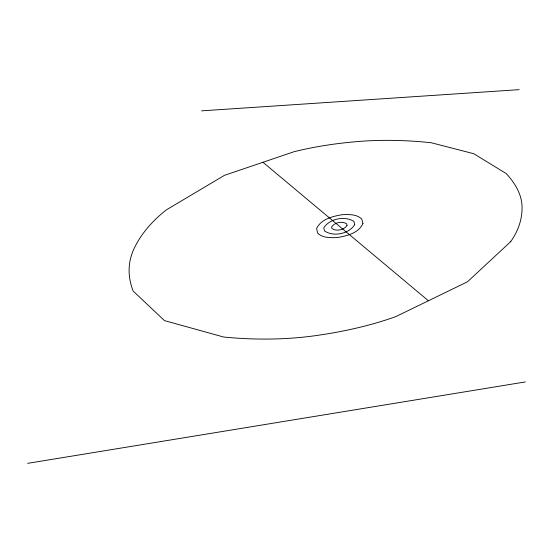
<?xml version="1.0" encoding="UTF-8"?>
<svg xmlns="http://www.w3.org/2000/svg" width="553" height="553" viewBox="0 0 553 553"><rect width="100%" height="100%" fill="white"/><g stroke="black" fill="none" stroke-linecap="round" stroke-linejoin="round"><path stroke-width="0.83" d="M27.65 463.345L525.35 381.929M201.575 110.856L519.219 89.655M262.979 162.271L428.409 300.77M362.948 223.509C358.669 233.2 346.807 235.91 337.302 237.576C330.549 237.686 322.682 238.253 317.54 232.993L316.613 228.396C321.293 218.933 332.941 216.223 342.514 214.654C349.13 214.516 356.664 214.039 361.786 219.057L362.948 223.509M354.708 224.566C349.088 233.933 333.369 237.154 324.438 230.877L323.795 227.829C329.616 218.608 344.747 215.642 353.913 221.394L354.708 224.566M347.035 225.375C344.201 230.034 336.39 231.638 331.918 228.52L331.579 227.006C334.468 222.375 342.072 220.889 346.648 223.778L347.035 225.375M510.675 241.668L467.416 281.83L395.748 316.627A294.894 131.849 4.6 0 1 314.989 335.726A197.4 93.208 5.3 0 1 223.612 337.012L164.469 320.609L133.162 291.065A205.128 101.386 7.4 0 1 134.538 247.606A327.217 162.969 10.2 0 1 166.259 209.926L224.511 175.315L294.251 151.66A315.113 150.119 10.8 0 1 359.16 141.437A199.91 90.021 9.4 0 1 431.299 142.757L473.79 153.727L506.23 173.566A179.67 77.779 7.4 0 1 522.046 206.725A283.807 123.008 5.5 0 1 510.675 241.668"/></g></svg>
